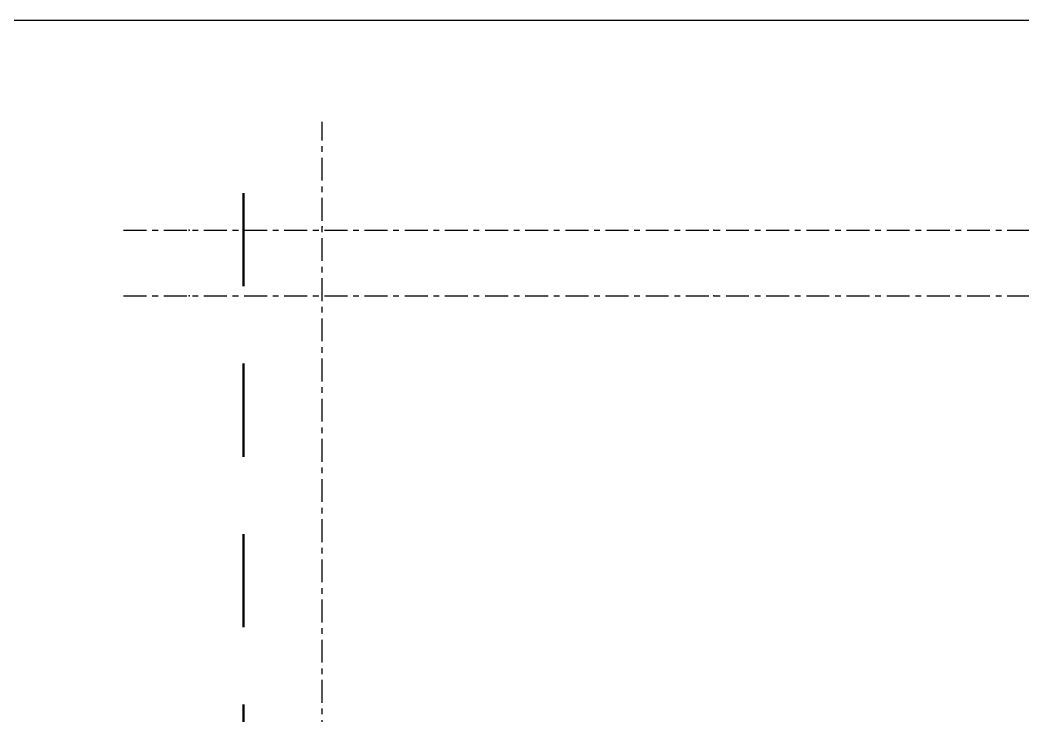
# Model space of a CAD drawing. Header units: millimetres. Extents: x 3774 to 718460, y -768339 to 192544.
# Drawn here: x 435251 to 442899, y -719169 to -713864 of the extents above; entities that cross this region are included whole.
import ezdxf
from ezdxf.enums import TextEntityAlignment as Align

# ---------------------------------------------------------------- set-up
doc = ezdxf.new("R2010")
doc.units = ezdxf.units.MM
doc.linetypes.add('TA_GL_000.70000', pattern=[1.925, 0.7, -0.175, 0.175, -0.175, 0.7])
doc.linetypes.add('TA_HL_004.00000', pattern=[26, 14.2, -11.8])
for name, color, linetype in [('000 - 0_SYM_DWG_BREAKER_MAIN_COLOR_1', 3, 'Continuous'), ('000 - 0_SYM_DWG_BREAKER_WIPEOUT_', 250, 'Continuous'), ('000 - 0_SYM_DWG_GRID-BUBBLE_MAIN_COLOR_1', 3, 'Continuous'), ('000 - 0_SYM_DWG_GRIDLINE_MAIN_COLOR_251', 251, 'Continuous'), ('000 - 0_SYM_DWG_LEVEL_TEXT', 3, 'Continuous'), ('DIM', 1, 'Continuous')]:
    doc.layers.add(name, color=color, linetype=linetype)
doc.styles.add('ARIAL', font='arial.ttf')
doc.styles.add('Arial_1', font='arial.ttf', dxfattribs={"height": 125})
doc.styles.add('TA', font='', dxfattribs={"height": 4.5})
doc.styles.get('TA').set_extended_font_data('Cordia New')

# ---------------------------------------------------------------- blocks, each defined once
blk = doc.blocks.new('W-1-PP19-ST-ENT2_20260406-084955_STANDARD_PAPER_BLOCK')
at = {"layer": 'DIM', "color": 6}
blk.add_lwpolyline([(775, 0), (0, 0), (0, 443.999987), (775, 443.999987)], close=True, dxfattribs=at)
blk = doc.blocks.new('*U5909')
blk.add_wipeout([(28.31, 203.14), (0, 202.87), (0, 7.2), (9.89, 3.6), (-9.89, -3.6), (0, -7.2), (0, -167.12), (28.31, -166.85)]).dxf.layer = '000 - 0_SYM_DWG_BREAKER_WIPEOUT_'
at = {"layer": '000 - 0_SYM_DWG_BREAKER_MAIN_COLOR_1', "color": 30, "linetype": 'ByBlock', "lineweight": -2}
blk.add_line((0, 202.87), (0, 7.2), dxfattribs=at)
blk = doc.blocks.new('*U8548')
blk.add_point((0, 0))
at = {"layer": '000 - 0_SYM_DWG_LEVEL_TEXT', "style": 'Arial_1'}
for tag, p in [('LV_NAME_1', (-165.78, -2.88)), ('LV_NAME_2', (-165.79, -7.97)), ('LV_NAME_3', (-165.8, -13.06))]:
    blk.add_attdef(tag, p, '', height=3, dxfattribs=at)
blk = doc.blocks.new('*U7977')
at = {"layer": '000 - 0_SYM_DWG_GRIDLINE_MAIN_COLOR_251', "linetype": 'ByBlock', "ltscale": 5}
blk.add_line((16, 0), (-354.34, 0), dxfattribs=at)
at = {"layer": '000 - 0_SYM_DWG_GRIDLINE_MAIN_COLOR_251', "color": 3}
blk.add_point((-338.34, 0), dxfattribs=at)
at = {"style": 'TA', "flags": 1}
blk.add_attdef('LOCATION', (6, -6), '', height=4.5, rotation=270, dxfattribs=at)
at = {"layer": '000 - 0_SYM_DWG_GRID-BUBBLE_MAIN_COLOR_1', "style": 'ARIAL'}
blk.add_attdef('GRID-HEAD', text='', height=4, rotation=90, dxfattribs=at).set_placement((34, 0), align=Align.MIDDLE_CENTER)
blk = doc.blocks.new('*U5908')
at = {"layer": '000 - 0_SYM_DWG_GRIDLINE_MAIN_COLOR_251', "linetype": 'ByBlock', "ltscale": 5}
blk.add_line((10, 0), (-471.24, 0), dxfattribs=at)
at = {"layer": '000 - 0_SYM_DWG_GRIDLINE_MAIN_COLOR_251', "color": 0}
blk.add_point((0, 0), dxfattribs=at)
at = {"style": 'TA', "flags": 1}
blk.add_attdef('LOCATION', (6, -6), '', height=4.5, rotation=270, dxfattribs=at)
blk = doc.blocks.new('*U5899')
blk.add_point((0, 0))
at = {"layer": '000 - 0_SYM_DWG_LEVEL_TEXT', "style": 'Arial_1'}
for tag, p in [('LV_NAME_1', (-165.78, 11.92)), ('LV_NAME_2', (-165.79, 6.83)), ('LV_NAME_3', (-165.8, 1.74))]:
    blk.add_attdef(tag, p, '', height=3, dxfattribs=at)
blk = doc.blocks.new('W-1-PP19-SE-ENT3_20260407-142507PP19_ENT3_ELE1_DIMS_2')
at = {"color": 6, "xscale": 50, "yscale": 50, "zscale": 50}
for name, p in [('*U5899', (-8415.2, 118400)), ('*U8548', (-8415.2, 117900))]:
    blk.add_blockref(name, p, dxfattribs=at)
at = {"layer": '000 - 0_SYM_DWG_GRIDLINE_MAIN_COLOR_251', "linetype": 'TA_GL_000.70000'}
for name, p, xscale, yscale, zscale, rotation in [('*U7977', (-11400, 101510), 50.00000000000007, 50.00000000000007, 50.00000000000007, 270), ('*U5908', (-12415.2, 118400), 50.00000000000003, 50.00000000000003, 50.00000000000003, 180), ('*U5908', (-12415.2, 117900), 50.00000000000003, 50.00000000000003, 50.00000000000003, 180)]:
    blk.add_blockref(name, p, dxfattribs=dict(at, xscale=xscale, yscale=yscale, zscale=zscale, rotation=rotation))

msp = doc.modelspace()

# ---------------------------------------------------------------- block references
at = {"layer": 'DIM', "color": 6, "xscale": 50, "yscale": 50, "zscale": 50}
msp.add_blockref('W-1-PP19-ST-ENT2_20260406-084955_STANDARD_PAPER_BLOCK', (431586.197, -736063.653), dxfattribs=at)

# ---------------------------------------------------------------- next in the draw order: block references
at = {"linetype": 'TA_HL_004.00000', "lineweight": 50, "xscale": 50, "yscale": -50, "zscale": 50, "rotation": 180}
msp.add_blockref('*U5909', (436956.051, -725326.64), dxfattribs=at)

# ---------------------------------------------------------------- next in the draw order: block references
at = {"color": 6}
msp.add_blockref('W-1-PP19-SE-ENT3_20260407-142507PP19_ENT3_ELE1_DIMS_2', (448956.051, -833866.64), dxfattribs=at)

doc.saveas('drawing.dxf')
